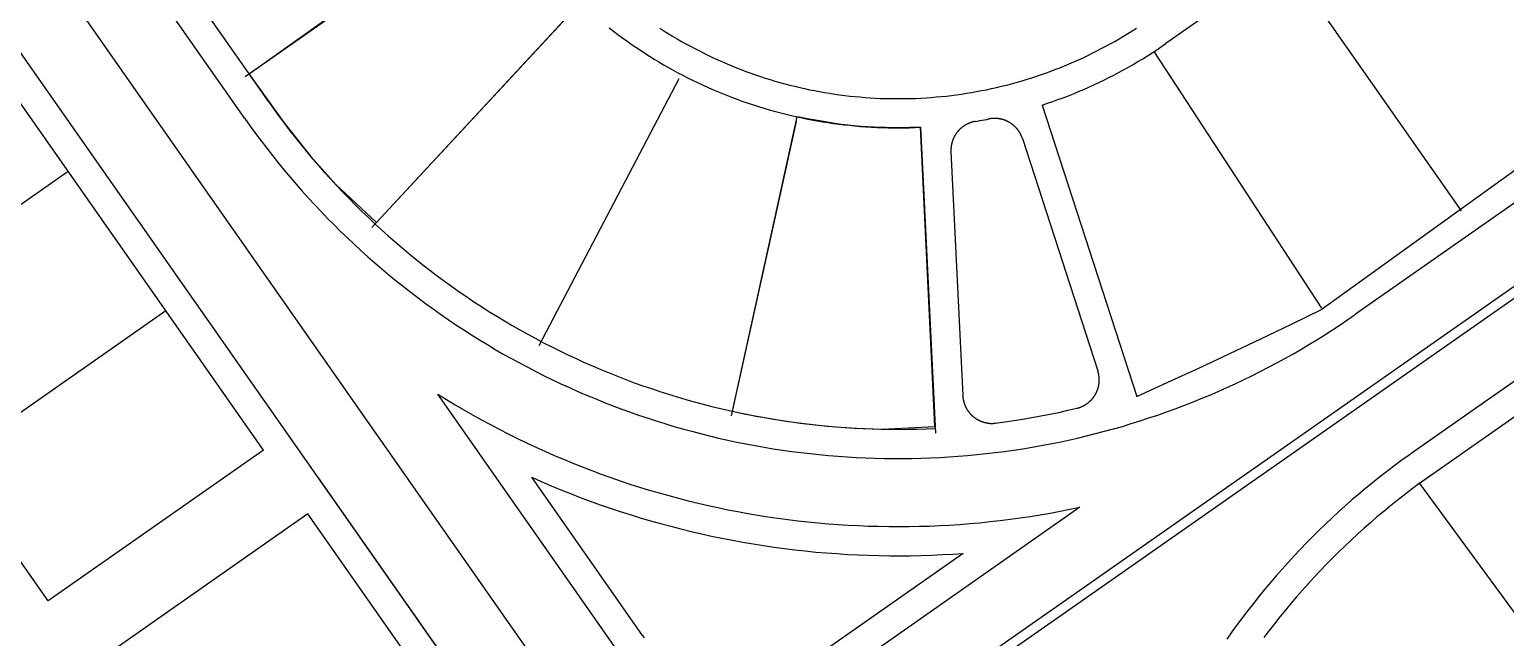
# Model space of a CAD drawing. Header units: metres. Extents: x 680594 to 684853, y 828874 to 830078.
# Drawn here: x 680972 to 681123.7, y 829226.8 to 829289.3 of the extents above; entities that cross this region are included whole.
import ezdxf

# ---------------------------------------------------------------- set-up
doc = ezdxf.new("R2010")
doc.units = ezdxf.units.M
doc.layers.add('PLOT_LINES', color=7, linetype='Continuous')

msp = doc.modelspace()

# ---------------------------------------------------------------- linework, layer by layer
at = {"layer": 'PLOT_LINES'}
for points in [[(681126.45, 829078), (680658.63, 829746.12)], [(681107.98, 829091.31), (680786.29, 829550.74)], [(680996, 829246.01), (680895.62, 829389.36)], [(680973.88, 829230.52), (680873.5, 829373.88)], [(681214.2, 829325.61), (681045.13, 829207.23)], [(681214.77, 829324.79), (681045.7, 829206.41)], [(680996.54, 829281.85), (680972.17, 829316.65)], [(680994.08, 829280.13), (680969.71, 829314.93)], [(681123.18, 829311.94), (681088.78, 829287.85)], [(681019.52, 829302.2), (680994.13, 829284.42)], [(681028.42, 829292.15), (681026.01, 829294.58), (681023.74, 829297.21), (681021.93, 829299.63), (681019.8, 829302.67), (680994.54, 829284.7), (680998.09, 829279.71), (681000.85, 829276.25), (681003.43, 829273.33), (681007.61, 829269.44), (681028.57, 829292)], [(681101.06, 829296.44), (681119.12, 829270.64)], [(681028.23, 829291.64), (681007.13, 829268.93)], [(681031.56, 829289.45), (681032, 829289.1), (681032.45, 829288.76), (681032.9, 829288.43), (681033.36, 829288.1), (681033.82, 829287.77), (681034.28, 829287.46), (681034.75, 829287.14), (681035.22, 829286.83), (681035.7, 829286.53), (681036.17, 829286.23), (681036.65, 829285.94), (681037.14, 829285.66), (681037.63, 829285.38), (681038.12, 829285.1), (681038.61, 829284.84), (681039.11, 829284.57), (681039.61, 829284.32), (681040.12, 829284.07), (681040.62, 829283.82), (681041.13, 829283.58), (681041.64, 829283.35), (681042.16, 829283.12), (681042.68, 829282.9), (681043.2, 829282.69), (681043.72, 829282.48), (681044.24, 829282.28), (681044.77, 829282.08), (681045.3, 829281.89), (681045.83, 829281.71), (681046.37, 829281.53), (681046.9, 829281.36), (681047.44, 829281.19), (681047.98, 829281.03), (681048.52, 829280.88), (681049.07, 829280.74), (681049.61, 829280.6), (681050.16, 829280.46), (681050.71, 829280.34), (681051.26, 829280.22), (681051.81, 829280.1), (681052.36, 829280), (681052.91, 829279.89), (681053.47, 829279.8), (681054.02, 829279.71), (681054.58, 829279.63), (681055.14, 829279.56), (681055.7, 829279.49), (681056.25, 829279.43), (681056.81, 829279.37), (681057.38, 829279.32), (681057.94, 829279.28), (681058.5, 829279.24), (681059.06, 829279.21), (681059.62, 829279.19), (681060.18, 829279.18), (681060.75, 829279.17), (681061.31, 829279.16), (681061.87, 829279.17), (681062.43, 829279.18), (681063, 829279.2), (681063.56, 829279.22)], [(681036.74, 829289.42), (681037.18, 829289.14), (681037.62, 829288.86), (681038.07, 829288.59), (681038.52, 829288.33), (681038.98, 829288.06), (681039.43, 829287.81), (681039.89, 829287.56), (681040.35, 829287.31), (681040.82, 829287.07), (681041.29, 829286.83), (681041.76, 829286.6), (681042.23, 829286.38), (681042.71, 829286.16), (681043.18, 829285.95), (681043.67, 829285.74), (681044.15, 829285.54), (681044.63, 829285.34), (681045.12, 829285.15), (681045.61, 829284.97), (681046.1, 829284.79), (681046.6, 829284.62), (681047.09, 829284.45), (681047.59, 829284.29), (681048.09, 829284.13), (681048.59, 829283.98), (681049.1, 829283.84), (681049.6, 829283.7), (681050.11, 829283.57), (681050.62, 829283.44), (681051.13, 829283.32), (681051.64, 829283.2), (681052.15, 829283.09), (681052.66, 829282.99), (681053.18, 829282.89), (681053.69, 829282.8), (681054.21, 829282.72), (681054.73, 829282.64), (681055.24, 829282.57), (681055.76, 829282.5), (681056.28, 829282.44), (681056.8, 829282.38), (681057.33, 829282.34), (681057.85, 829282.29), (681058.37, 829282.26), (681058.89, 829282.23), (681059.42, 829282.2), (681059.94, 829282.18), (681060.46, 829282.17), (681060.99, 829282.17), (681061.51, 829282.17), (681062.03, 829282.17), (681062.56, 829282.18), (681063.08, 829282.2), (681063.6, 829282.23), (681064.13, 829282.26), (681064.65, 829282.29), (681065.17, 829282.34), (681065.69, 829282.38), (681066.21, 829282.44), (681066.73, 829282.5), (681067.25, 829282.57), (681067.77, 829282.64), (681068.29, 829282.72), (681068.8, 829282.8), (681069.32, 829282.89), (681069.83, 829282.99), (681070.35, 829283.09), (681070.86, 829283.2), (681071.37, 829283.32), (681071.88, 829283.44), (681072.39, 829283.57), (681072.9, 829283.7), (681073.4, 829283.84), (681073.9, 829283.98), (681074.4, 829284.13), (681074.9, 829284.29), (681075.4, 829284.45), (681075.9, 829284.62), (681076.39, 829284.79), (681076.88, 829284.97), (681077.37, 829285.15), (681077.86, 829285.34), (681078.35, 829285.54), (681078.83, 829285.74), (681079.31, 829285.95), (681079.79, 829286.16), (681080.27, 829286.38), (681080.74, 829286.6), (681081.21, 829286.83), (681081.68, 829287.07), (681082.14, 829287.31), (681082.61, 829287.56), (681083.06, 829287.81), (681083.52, 829288.06), (681083.97, 829288.33), (681084.42, 829288.59), (681084.87, 829288.86), (681085.32, 829289.14), (681085.76, 829289.42)], [(681076.06, 829281.51), (681076.61, 829281.69), (681077.15, 829281.87), (681077.68, 829282.07), (681078.22, 829282.26), (681078.75, 829282.47), (681079.28, 829282.68), (681079.81, 829282.9), (681080.33, 829283.12), (681080.85, 829283.35), (681081.37, 829283.59), (681081.89, 829283.83), (681082.4, 829284.08), (681082.91, 829284.33), (681083.42, 829284.59), (681083.92, 829284.86), (681084.43, 829285.13), (681084.92, 829285.41), (681085.42, 829285.69), (681085.91, 829285.98), (681086.4, 829286.28), (681086.88, 829286.58), (681087.36, 829286.89), (681087.84, 829287.2), (681088.31, 829287.52), (681088.78, 829287.85)], [(681087.53, 829287), (681104.78, 829260.64)], [(681140.96, 829286.54), (681104.86, 829260.51)], [(681038.72, 829284.21), (681024.32, 829256.76)], [(681142.69, 829284.08), (681108.28, 829259.99)], [(681173.77, 829283.88), (681114.86, 829242.61)], [(680996.54, 829281.85), (680997.07, 829281.1), (680997.62, 829280.35), (680998.17, 829279.6), (680998.73, 829278.87), (680999.3, 829278.14), (680999.88, 829277.42), (681000.47, 829276.7), (681001.06, 829275.99), (681001.67, 829275.29), (681002.28, 829274.59), (681002.9, 829273.91), (681003.53, 829273.23), (681004.16, 829272.55), (681004.81, 829271.89), (681005.46, 829271.23), (681006.12, 829270.58), (681006.79, 829269.94), (681007.46, 829269.3), (681008.14, 829268.68), (681008.83, 829268.06), (681009.53, 829267.45), (681010.23, 829266.85), (681010.94, 829266.25), (681011.66, 829265.67), (681012.38, 829265.09), (681013.11, 829264.52), (681013.85, 829263.96), (681014.6, 829263.41), (681015.35, 829262.87), (681016.1, 829262.33), (681016.87, 829261.81), (681017.64, 829261.29), (681018.41, 829260.79), (681019.19, 829260.29), (681019.98, 829259.8), (681020.77, 829259.32), (681021.57, 829258.85), (681022.37, 829258.39), (681023.18, 829257.94), (681024, 829257.5), (681024.81, 829257.07), (681025.64, 829256.65), (681026.47, 829256.23), (681027.3, 829255.83), (681028.14, 829255.44), (681028.98, 829255.05), (681029.83, 829254.68), (681030.68, 829254.32), (681031.54, 829253.96), (681032.4, 829253.62), (681033.26, 829253.29), (681034.13, 829252.96), (681035, 829252.65), (681035.88, 829252.35), (681036.76, 829252.06), (681037.64, 829251.78), (681038.52, 829251.5), (681039.41, 829251.24), (681040.3, 829250.99), (681041.2, 829250.75), (681042.1, 829250.52), (681042.99, 829250.3), (681043.9, 829250.09), (681044.8, 829249.9), (681045.71, 829249.71), (681046.62, 829249.53), (681047.53, 829249.37), (681048.44, 829249.21), (681049.36, 829249.06), (681050.27, 829248.93), (681051.19, 829248.81), (681052.11, 829248.7), (681053.03, 829248.59), (681053.95, 829248.5), (681054.87, 829248.42), (681055.8, 829248.35), (681056.72, 829248.29), (681057.65, 829248.25), (681058.57, 829248.21), (681059.5, 829248.18), (681060.42, 829248.17), (681061.35, 829248.16), (681062.28, 829248.17), (681063.2, 829248.19), (681064.13, 829248.22), (681065.05, 829248.26)], [(681076.06, 829281.51), (681085.79, 829251.55)], [(680994.08, 829280.13), (680994.63, 829279.35), (680995.19, 829278.58), (680995.76, 829277.82), (680996.34, 829277.06), (680996.93, 829276.31), (680997.52, 829275.56), (680998.13, 829274.82), (680998.74, 829274.09), (680999.36, 829273.37), (680999.99, 829272.65), (681000.63, 829271.94), (681001.28, 829271.24), (681001.93, 829270.55), (681002.59, 829269.86), (681003.27, 829269.18), (681003.94, 829268.51), (681004.63, 829267.85), (681005.32, 829267.19), (681006.03, 829266.55), (681006.73, 829265.91), (681007.45, 829265.28), (681008.18, 829264.66), (681008.91, 829264.04), (681009.64, 829263.44), (681010.39, 829262.84), (681011.14, 829262.26), (681011.9, 829261.68), (681012.66, 829261.11), (681013.44, 829260.55), (681014.21, 829259.99), (681015, 829259.45), (681015.79, 829258.92), (681016.59, 829258.39), (681017.39, 829257.88), (681018.2, 829257.37), (681019.02, 829256.88), (681019.84, 829256.39), (681020.66, 829255.91), (681021.49, 829255.45), (681022.33, 829254.99), (681023.17, 829254.54), (681024.02, 829254.1), (681024.87, 829253.67), (681025.73, 829253.26), (681026.59, 829252.85), (681027.46, 829252.45), (681028.33, 829252.06), (681029.21, 829251.68), (681030.09, 829251.32), (681030.97, 829250.96), (681031.86, 829250.61), (681032.75, 829250.27), (681033.65, 829249.95), (681034.55, 829249.63), (681035.46, 829249.33), (681036.36, 829249.03), (681037.27, 829248.75), (681038.19, 829248.47), (681039.1, 829248.21), (681040.03, 829247.96), (681040.95, 829247.72), (681041.87, 829247.49), (681042.8, 829247.27), (681043.73, 829247.06), (681044.67, 829246.86), (681045.6, 829246.67), (681046.54, 829246.49), (681047.48, 829246.33), (681048.42, 829246.17), (681049.36, 829246.03), (681050.31, 829245.9), (681051.25, 829245.78), (681052.2, 829245.67), (681053.15, 829245.57), (681054.1, 829245.48), (681055.05, 829245.4), (681056, 829245.33), (681056.96, 829245.28), (681057.91, 829245.23), (681058.86, 829245.2), (681059.82, 829245.18), (681060.77, 829245.17), (681061.73, 829245.17), (681062.68, 829245.18), (681063.63, 829245.2), (681064.59, 829245.23), (681065.54, 829245.28), (681066.49, 829245.33), (681067.44, 829245.4), (681068.4, 829245.48), (681069.34, 829245.57), (681070.29, 829245.67), (681071.24, 829245.78), (681072.19, 829245.9), (681073.13, 829246.03), (681074.08, 829246.17), (681075.02, 829246.33), (681075.96, 829246.49), (681076.89, 829246.67), (681077.83, 829246.86), (681078.76, 829247.06), (681079.69, 829247.27), (681080.62, 829247.49), (681081.55, 829247.72), (681082.47, 829247.96), (681083.39, 829248.21), (681084.31, 829248.47), (681085.22, 829248.75), (681086.13, 829249.03), (681087.04, 829249.33), (681087.94, 829249.63), (681088.85, 829249.95), (681089.74, 829250.27), (681090.63, 829250.61), (681091.52, 829250.96), (681092.41, 829251.32), (681093.29, 829251.68), (681094.16, 829252.06), (681095.04, 829252.45), (681095.9, 829252.85), (681096.77, 829253.26), (681097.62, 829253.67), (681098.48, 829254.1), (681099.32, 829254.54), (681100.17, 829254.99), (681101, 829255.45), (681101.83, 829255.91), (681102.66, 829256.39), (681103.48, 829256.88), (681104.3, 829257.37), (681105.11, 829257.88), (681105.91, 829258.39), (681106.71, 829258.92), (681107.5, 829259.45), (681108.28, 829259.99)], [(681050.78, 829279.81), (681044.1, 829249.54)], [(681063.56, 829279.22), (681061.25, 829279.16), (681058.76, 829279.23), (681057.42, 829279.32), (681055.39, 829279.52), (681051.93, 829280.08), (681051.07, 829280.26), (681050.84, 829280.31), (681044.2, 829250.03), (681045.41, 829249.77), (681046.34, 829249.58), (681049.5, 829249.04), (681050.72, 829248.87), (681053.39, 829248.56), (681054.86, 829248.42), (681056.98, 829248.28), (681059.57, 829248.18), (681065.04, 829248.45), (681063.56, 829279.22)], [(681069.18, 829279.83), (681069.15, 829279.82), (681069.11, 829279.81), (681069.08, 829279.81), (681069.05, 829279.8), (681069.01, 829279.79), (681068.98, 829279.78), (681068.94, 829279.77), (681068.91, 829279.77), (681068.88, 829279.76), (681068.84, 829279.75), (681068.81, 829279.74), (681068.77, 829279.73), (681068.74, 829279.72), (681068.71, 829279.7), (681068.67, 829279.69), (681068.64, 829279.68), (681068.61, 829279.67), (681068.58, 829279.66), (681068.54, 829279.64), (681068.51, 829279.63), (681068.48, 829279.62), (681068.45, 829279.6), (681068.41, 829279.59), (681068.38, 829279.57), (681068.35, 829279.56), (681068.32, 829279.54), (681068.29, 829279.52), (681068.26, 829279.51), (681068.23, 829279.49), (681068.2, 829279.47), (681068.17, 829279.46), (681068.13, 829279.44), (681068.1, 829279.42), (681068.07, 829279.4), (681068.05, 829279.38), (681068.02, 829279.36), (681067.99, 829279.34), (681067.96, 829279.32), (681067.93, 829279.3), (681067.9, 829279.28), (681067.87, 829279.26), (681067.84, 829279.24), (681067.82, 829279.22), (681067.79, 829279.2), (681067.76, 829279.17), (681067.74, 829279.15), (681067.71, 829279.13), (681067.68, 829279.11), (681067.66, 829279.08), (681067.63, 829279.06), (681067.61, 829279.03), (681067.58, 829279.01), (681067.55, 829278.98), (681067.53, 829278.96), (681067.51, 829278.93), (681067.48, 829278.91), (681067.46, 829278.88), (681067.43, 829278.86), (681067.41, 829278.83), (681067.39, 829278.8), (681067.37, 829278.78), (681067.34, 829278.75), (681067.32, 829278.72), (681067.3, 829278.69), (681067.28, 829278.67), (681067.26, 829278.64), (681067.24, 829278.61), (681067.22, 829278.58), (681067.2, 829278.55), (681067.18, 829278.52), (681067.16, 829278.49), (681067.14, 829278.46), (681067.12, 829278.43), (681067.1, 829278.4), (681067.09, 829278.37), (681067.07, 829278.34), (681067.05, 829278.31), (681067.03, 829278.28), (681067.02, 829278.25), (681067, 829278.22), (681066.99, 829278.19), (681066.97, 829278.16), (681066.96, 829278.12), (681066.94, 829278.09), (681066.93, 829278.06), (681066.91, 829278.03), (681066.9, 829277.99), (681066.89, 829277.96), (681066.87, 829277.93), (681066.86, 829277.9), (681066.85, 829277.86), (681066.84, 829277.83), (681066.83, 829277.8), (681066.82, 829277.76), (681066.81, 829277.73), (681066.8, 829277.7), (681066.79, 829277.66), (681066.78, 829277.63), (681066.77, 829277.59), (681066.76, 829277.56), (681066.75, 829277.53), (681066.75, 829277.49), (681066.74, 829277.46), (681066.73, 829277.42), (681066.73, 829277.39), (681066.72, 829277.35), (681066.71, 829277.32), (681066.71, 829277.28), (681066.7, 829277.25), (681066.7, 829277.21), (681066.7, 829277.18), (681066.69, 829277.14), (681066.69, 829277.11), (681066.69, 829277.07), (681066.68, 829277.04), (681066.68, 829277), (681066.68, 829276.97), (681066.68, 829276.93), (681066.68, 829276.9), (681066.68, 829276.86), (681066.68, 829276.83), (681066.68, 829276.79), (681066.68, 829276.76), (681066.68, 829276.72)], [(681069.18, 829279.83), (681069.42, 829279.87), (681069.65, 829279.91), (681069.89, 829279.95), (681070.12, 829279.99), (681070.36, 829280.04), (681070.59, 829280.08)], [(681074.03, 829278.07), (681074.02, 829278.1), (681074, 829278.13), (681073.99, 829278.17), (681073.98, 829278.2), (681073.97, 829278.23), (681073.96, 829278.26), (681073.94, 829278.3), (681073.93, 829278.33), (681073.91, 829278.36), (681073.9, 829278.39), (681073.88, 829278.43), (681073.87, 829278.46), (681073.85, 829278.49), (681073.84, 829278.52), (681073.82, 829278.55), (681073.8, 829278.58), (681073.79, 829278.61), (681073.77, 829278.64), (681073.75, 829278.67), (681073.73, 829278.7), (681073.72, 829278.73), (681073.7, 829278.76), (681073.68, 829278.79), (681073.66, 829278.82), (681073.64, 829278.85), (681073.62, 829278.88), (681073.6, 829278.91), (681073.58, 829278.94), (681073.56, 829278.96), (681073.53, 829278.99), (681073.51, 829279.02), (681073.49, 829279.05), (681073.47, 829279.07), (681073.44, 829279.1), (681073.42, 829279.13), (681073.4, 829279.15), (681073.37, 829279.18), (681073.35, 829279.2), (681073.33, 829279.23), (681073.3, 829279.26), (681073.28, 829279.28), (681073.25, 829279.3), (681073.23, 829279.33), (681073.2, 829279.35), (681073.17, 829279.38), (681073.15, 829279.4), (681073.12, 829279.42), (681073.09, 829279.44), (681073.07, 829279.47), (681073.04, 829279.49), (681073.01, 829279.51), (681072.98, 829279.53), (681072.96, 829279.55), (681072.93, 829279.57), (681072.9, 829279.59), (681072.87, 829279.61), (681072.84, 829279.63), (681072.81, 829279.65), (681072.78, 829279.67), (681072.75, 829279.69), (681072.72, 829279.71), (681072.69, 829279.73), (681072.66, 829279.75), (681072.63, 829279.76), (681072.6, 829279.78), (681072.57, 829279.8), (681072.54, 829279.81), (681072.51, 829279.83), (681072.47, 829279.84), (681072.44, 829279.86), (681072.41, 829279.87), (681072.38, 829279.89), (681072.35, 829279.9), (681072.31, 829279.91), (681072.28, 829279.93), (681072.25, 829279.94), (681072.22, 829279.95), (681072.18, 829279.97), (681072.15, 829279.98), (681072.12, 829279.99), (681072.08, 829280), (681072.05, 829280.01), (681072.02, 829280.02), (681071.98, 829280.03), (681071.95, 829280.04), (681071.91, 829280.05), (681071.88, 829280.06), (681071.85, 829280.06), (681071.81, 829280.07), (681071.78, 829280.08), (681071.74, 829280.09), (681071.71, 829280.09), (681071.67, 829280.1), (681071.64, 829280.1), (681071.6, 829280.11), (681071.57, 829280.11), (681071.53, 829280.12), (681071.5, 829280.12), (681071.46, 829280.13), (681071.43, 829280.13), (681071.39, 829280.13), (681071.36, 829280.13), (681071.32, 829280.14), (681071.29, 829280.14), (681071.25, 829280.14), (681071.22, 829280.14), (681071.18, 829280.14), (681071.15, 829280.14), (681071.11, 829280.14), (681071.08, 829280.14), (681071.04, 829280.14), (681071.01, 829280.14), (681070.97, 829280.13), (681070.94, 829280.13), (681070.9, 829280.13), (681070.87, 829280.12), (681070.83, 829280.12), (681070.8, 829280.12), (681070.76, 829280.11), (681070.73, 829280.11), (681070.69, 829280.1), (681070.66, 829280.1), (681070.62, 829280.09), (681070.59, 829280.08)], [(681063.56, 829279.22), (681065.08, 829247.76)], [(681074.03, 829278.07), (681081.78, 829254.18)], [(681066.68, 829276.72), (681067.89, 829251.63)], [(680975.92, 829274.68), (680953.8, 829259.19)], [(681154.39, 829273.97), (681114.43, 829245.99)], [(680985.96, 829260.35), (680963.84, 829244.86)], [(681085.79, 829251.55), (681088.99, 829253), (681092.18, 829254.47), (681095.36, 829255.96), (681098.53, 829257.46), (681101.7, 829258.98), (681104.86, 829260.51)], [(681079.62, 829250.33), (681079.66, 829250.34), (681079.69, 829250.35), (681079.73, 829250.36), (681079.76, 829250.37), (681079.79, 829250.38), (681079.83, 829250.39), (681079.86, 829250.4), (681079.89, 829250.41), (681079.93, 829250.42), (681079.96, 829250.43), (681079.99, 829250.45), (681080.03, 829250.46), (681080.06, 829250.47), (681080.09, 829250.48), (681080.12, 829250.5), (681080.16, 829250.51), (681080.19, 829250.53), (681080.22, 829250.54), (681080.25, 829250.56), (681080.28, 829250.57), (681080.31, 829250.59), (681080.34, 829250.61), (681080.38, 829250.62), (681080.41, 829250.64), (681080.44, 829250.66), (681080.47, 829250.67), (681080.5, 829250.69), (681080.53, 829250.71), (681080.56, 829250.73), (681080.59, 829250.75), (681080.61, 829250.77), (681080.64, 829250.79), (681080.67, 829250.81), (681080.7, 829250.83), (681080.73, 829250.85), (681080.76, 829250.87), (681080.78, 829250.89), (681080.81, 829250.92), (681080.84, 829250.94), (681080.87, 829250.96), (681080.89, 829250.98), (681080.92, 829251.01), (681080.94, 829251.03), (681080.97, 829251.05), (681081, 829251.08), (681081.02, 829251.1), (681081.05, 829251.13), (681081.07, 829251.15), (681081.1, 829251.18), (681081.12, 829251.2), (681081.14, 829251.23), (681081.17, 829251.25), (681081.19, 829251.28), (681081.21, 829251.31), (681081.24, 829251.33), (681081.26, 829251.36), (681081.28, 829251.39), (681081.3, 829251.42), (681081.32, 829251.44), (681081.34, 829251.47), (681081.36, 829251.5), (681081.38, 829251.53), (681081.4, 829251.56), (681081.42, 829251.59), (681081.44, 829251.62), (681081.46, 829251.65), (681081.48, 829251.68), (681081.5, 829251.71), (681081.52, 829251.74), (681081.53, 829251.77), (681081.55, 829251.8), (681081.57, 829251.83), (681081.59, 829251.86), (681081.6, 829251.89), (681081.62, 829251.92), (681081.63, 829251.95), (681081.65, 829251.99), (681081.66, 829252.02), (681081.68, 829252.05), (681081.69, 829252.08), (681081.7, 829252.11), (681081.72, 829252.15), (681081.73, 829252.18), (681081.74, 829252.21), (681081.75, 829252.24), (681081.77, 829252.28), (681081.78, 829252.31), (681081.79, 829252.34), (681081.8, 829252.38), (681081.81, 829252.41), (681081.82, 829252.45), (681081.83, 829252.48), (681081.84, 829252.51), (681081.84, 829252.55), (681081.85, 829252.58), (681081.86, 829252.62), (681081.87, 829252.65), (681081.87, 829252.68), (681081.88, 829252.72), (681081.89, 829252.75), (681081.89, 829252.79), (681081.9, 829252.82), (681081.9, 829252.86), (681081.91, 829252.89), (681081.91, 829252.93), (681081.91, 829252.96), (681081.92, 829253), (681081.92, 829253.03), (681081.92, 829253.07), (681081.92, 829253.1), (681081.92, 829253.14), (681081.93, 829253.17), (681081.93, 829253.21), (681081.93, 829253.24), (681081.93, 829253.28), (681081.93, 829253.31), (681081.93, 829253.35), (681081.92, 829253.38), (681081.92, 829253.42), (681081.92, 829253.45), (681081.92, 829253.49), (681081.91, 829253.52), (681081.91, 829253.56), (681081.91, 829253.59), (681081.9, 829253.63), (681081.9, 829253.66), (681081.89, 829253.7), (681081.89, 829253.73), (681081.88, 829253.77), (681081.88, 829253.8), (681081.87, 829253.84), (681081.86, 829253.87), (681081.85, 829253.9), (681081.85, 829253.94), (681081.84, 829253.97), (681081.83, 829254.01), (681081.82, 829254.04), (681081.81, 829254.07), (681081.8, 829254.11), (681081.79, 829254.14), (681081.78, 829254.18)], [(681032.51, 829225.25), (681013.92, 829251.79)], [(681013.92, 829251.79), (681014.81, 829251.24), (681015.7, 829250.7), (681016.6, 829250.18), (681017.5, 829249.66), (681018.41, 829249.15), (681019.33, 829248.66), (681020.25, 829248.17), (681021.17, 829247.7), (681022.11, 829247.23), (681023.05, 829246.78), (681023.99, 829246.34), (681024.94, 829245.91), (681025.89, 829245.49), (681026.85, 829245.08), (681027.81, 829244.68), (681028.78, 829244.3), (681029.75, 829243.92), (681030.73, 829243.56), (681031.71, 829243.21), (681032.69, 829242.87), (681033.68, 829242.54), (681034.67, 829242.23), (681035.67, 829241.92), (681036.67, 829241.63), (681037.67, 829241.35), (681038.67, 829241.08), (681039.68, 829240.82), (681040.7, 829240.57), (681041.71, 829240.34), (681042.73, 829240.11), (681043.75, 829239.9), (681044.77, 829239.7), (681045.79, 829239.52), (681046.82, 829239.34), (681047.85, 829239.18), (681048.88, 829239.03), (681049.91, 829238.89), (681050.94, 829238.76), (681051.98, 829238.65), (681053.02, 829238.55), (681054.05, 829238.46), (681055.09, 829238.38), (681056.13, 829238.31), (681057.17, 829238.26), (681058.21, 829238.22), (681059.25, 829238.19), (681060.29, 829238.17), (681061.34, 829238.16), (681062.38, 829238.17), (681063.42, 829238.19), (681064.46, 829238.22), (681065.5, 829238.27), (681066.54, 829238.32), (681067.58, 829238.39), (681068.62, 829238.47), (681069.65, 829238.56), (681070.69, 829238.67), (681071.73, 829238.78), (681072.76, 829238.91), (681073.79, 829239.05), (681074.82, 829239.21), (681075.85, 829239.37), (681076.88, 829239.55), (681077.9, 829239.74), (681078.92, 829239.94), (681079.94, 829240.15)], [(681067.89, 829251.63), (681067.89, 829251.6), (681067.9, 829251.56), (681067.9, 829251.53), (681067.9, 829251.49), (681067.91, 829251.46), (681067.91, 829251.42), (681067.91, 829251.39), (681067.92, 829251.35), (681067.92, 829251.32), (681067.93, 829251.29), (681067.94, 829251.25), (681067.94, 829251.22), (681067.95, 829251.18), (681067.96, 829251.15), (681067.96, 829251.11), (681067.97, 829251.08), (681067.98, 829251.04), (681067.99, 829251.01), (681068, 829250.98), (681068.01, 829250.94), (681068.02, 829250.91), (681068.03, 829250.88), (681068.04, 829250.84), (681068.05, 829250.81), (681068.06, 829250.78), (681068.07, 829250.74), (681068.09, 829250.71), (681068.1, 829250.68), (681068.11, 829250.65), (681068.13, 829250.61), (681068.14, 829250.58), (681068.15, 829250.55), (681068.17, 829250.52), (681068.18, 829250.48), (681068.2, 829250.45), (681068.21, 829250.42), (681068.23, 829250.39), (681068.25, 829250.36), (681068.26, 829250.33), (681068.28, 829250.3), (681068.3, 829250.27), (681068.32, 829250.24), (681068.33, 829250.21), (681068.35, 829250.18), (681068.37, 829250.15), (681068.39, 829250.12), (681068.41, 829250.09), (681068.43, 829250.06), (681068.45, 829250.03), (681068.47, 829250), (681068.49, 829249.98), (681068.51, 829249.95), (681068.53, 829249.92), (681068.56, 829249.89), (681068.58, 829249.87), (681068.6, 829249.84), (681068.62, 829249.81), (681068.65, 829249.79), (681068.67, 829249.76), (681068.69, 829249.73), (681068.72, 829249.71), (681068.74, 829249.68), (681068.77, 829249.66), (681068.79, 829249.63), (681068.82, 829249.61), (681068.84, 829249.58), (681068.87, 829249.56), (681068.9, 829249.54), (681068.92, 829249.51), (681068.95, 829249.49), (681068.98, 829249.47), (681069, 829249.45), (681069.03, 829249.42), (681069.06, 829249.4), (681069.09, 829249.38), (681069.11, 829249.36), (681069.14, 829249.34), (681069.17, 829249.32), (681069.2, 829249.3), (681069.23, 829249.28), (681069.26, 829249.26), (681069.29, 829249.24), (681069.32, 829249.22), (681069.35, 829249.21), (681069.38, 829249.19), (681069.41, 829249.17), (681069.44, 829249.15), (681069.47, 829249.14), (681069.5, 829249.12), (681069.53, 829249.1), (681069.56, 829249.09), (681069.59, 829249.07), (681069.63, 829249.06), (681069.66, 829249.04), (681069.69, 829249.03), (681069.72, 829249.01), (681069.76, 829249), (681069.79, 829248.99), (681069.82, 829248.98), (681069.85, 829248.96), (681069.89, 829248.95), (681069.92, 829248.94), (681069.95, 829248.93), (681069.99, 829248.92), (681070.02, 829248.91), (681070.05, 829248.9), (681070.09, 829248.89), (681070.12, 829248.88), (681070.15, 829248.87), (681070.19, 829248.86), (681070.22, 829248.85), (681070.26, 829248.85), (681070.29, 829248.84), (681070.33, 829248.83), (681070.36, 829248.83), (681070.4, 829248.82), (681070.43, 829248.81), (681070.46, 829248.81), (681070.5, 829248.8), (681070.53, 829248.8), (681070.57, 829248.8), (681070.6, 829248.79), (681070.64, 829248.79), (681070.67, 829248.79), (681070.71, 829248.78), (681070.74, 829248.78), (681070.78, 829248.78), (681070.81, 829248.78), (681070.85, 829248.78), (681070.88, 829248.78), (681070.92, 829248.78), (681070.95, 829248.78), (681070.99, 829248.78), (681071.02, 829248.78), (681071.06, 829248.78), (681071.1, 829248.79), (681071.13, 829248.79), (681071.17, 829248.79), (681071.2, 829248.79), (681071.23, 829248.8), (681071.27, 829248.8)], [(681071.27, 829248.8), (681072.21, 829248.93), (681073.14, 829249.06), (681074.07, 829249.21), (681075, 829249.37), (681075.93, 829249.54), (681076.86, 829249.72), (681077.78, 829249.91), (681078.71, 829250.12), (681079.62, 829250.33)], [(680996, 829246.01), (680973.88, 829230.52)], [(681114.43, 829245.99), (681113.68, 829245.45), (681112.93, 829244.91), (681112.2, 829244.37), (681111.47, 829243.81), (681110.74, 829243.24), (681110.02, 829242.67), (681109.31, 829242.09), (681108.61, 829241.49), (681107.91, 829240.9), (681107.22, 829240.29), (681106.54, 829239.67), (681105.86, 829239.05), (681105.19, 829238.42), (681104.53, 829237.78), (681103.88, 829237.13), (681103.23, 829236.48), (681102.59, 829235.82), (681101.96, 829235.15), (681101.34, 829234.48), (681100.73, 829233.79), (681100.12, 829233.1), (681099.52, 829232.4), (681098.93, 829231.7), (681098.35, 829230.99), (681097.77, 829230.27), (681097.21, 829229.55), (681096.65, 829228.82), (681096.1, 829228.08), (681095.56, 829227.34), (681095.03, 829226.59)], [(681001.63, 829243.19), (681107.98, 829091.31)], [(681034.96, 829226.97), (681023.58, 829243.23)], [(681023.58, 829243.23), (681024.57, 829242.79), (681025.57, 829242.37), (681026.57, 829241.95), (681027.57, 829241.55), (681028.58, 829241.16), (681029.6, 829240.78), (681030.62, 829240.41), (681031.64, 829240.06), (681032.67, 829239.72), (681033.7, 829239.39), (681034.74, 829239.07), (681035.78, 829238.76), (681036.82, 829238.47), (681037.87, 829238.19), (681038.92, 829237.92), (681039.97, 829237.66), (681041.02, 829237.42), (681042.08, 829237.18), (681043.14, 829236.96), (681044.21, 829236.76), (681045.27, 829236.56), (681046.34, 829236.38), (681047.41, 829236.21), (681048.48, 829236.05), (681049.56, 829235.91), (681050.63, 829235.78), (681051.71, 829235.66), (681052.79, 829235.55), (681053.87, 829235.46), (681054.95, 829235.38), (681056.03, 829235.31), (681057.11, 829235.26), (681058.19, 829235.22), (681059.28, 829235.19), (681060.36, 829235.17), (681061.44, 829235.16), (681062.53, 829235.17), (681063.61, 829235.2), (681064.69, 829235.23), (681065.78, 829235.28), (681066.86, 829235.34), (681067.94, 829235.41)], [(681116.15, 829243.53), (681115.42, 829243.01), (681114.69, 829242.48), (681113.97, 829241.95), (681113.26, 829241.4), (681112.56, 829240.85), (681111.86, 829240.29), (681111.17, 829239.72), (681110.48, 829239.15), (681109.8, 829238.56), (681109.13, 829237.97), (681108.46, 829237.37), (681107.81, 829236.76), (681107.16, 829236.14), (681106.51, 829235.52), (681105.88, 829234.89), (681105.25, 829234.25), (681104.63, 829233.6), (681104.01, 829232.95), (681103.41, 829232.29), (681102.81, 829231.62), (681102.22, 829230.95), (681101.64, 829230.27), (681101.07, 829229.58), (681100.5, 829228.88), (681099.94, 829228.18), (681099.4, 829227.47), (681098.86, 829226.76)], [(681114.86, 829242.61), (681133.17, 829217.59)], [(681079.94, 829240.15), (681053.4, 829221.56)], [(681000.58, 829239.46), (680978.47, 829223.97)], [(681105.52, 829089.59), (681000.58, 829239.46)], [(681067.94, 829235.41), (681051.68, 829224.02)], [(681034.96, 829226.97), (681035.05, 829226.86), (681035.13, 829226.74)]]:
    msp.add_lwpolyline(points, dxfattribs=at)

doc.saveas('drawing.dxf')
